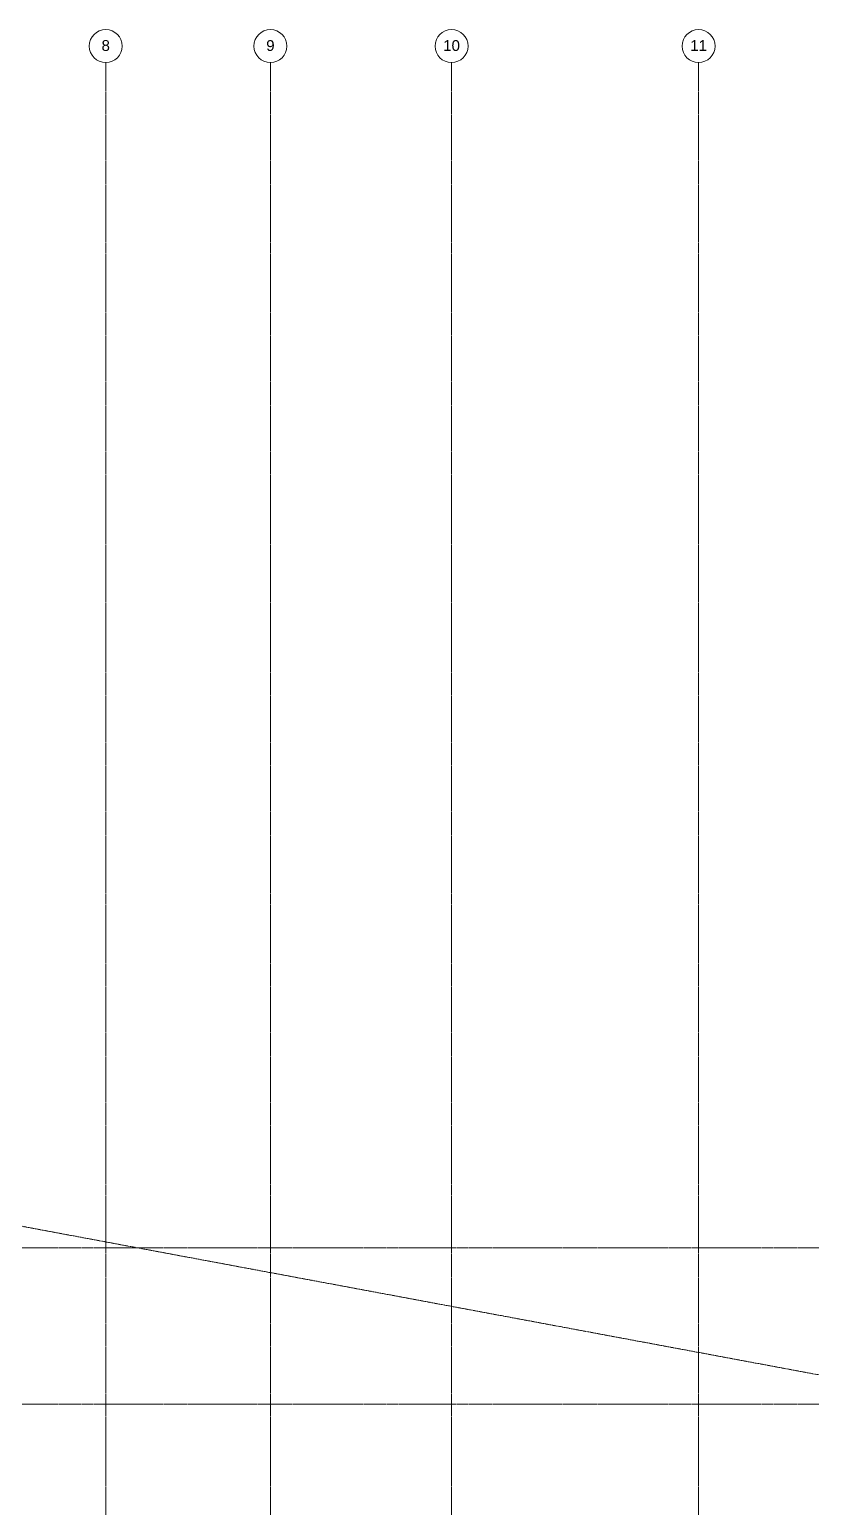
# Model space of a CAD drawing. Header units: inches. Extents: x -3679 to 241, y -496 to 1784.
# Drawn here: x -2824 to -2539, y 1245 to 1784 of the extents above; entities that cross this region are included whole.
import ezdxf

# ---------------------------------------------------------------- set-up
doc = ezdxf.new("R2010")
doc.units = ezdxf.units.IN
doc.header["$MEASUREMENT"] = 0
doc.linetypes.add('Grid Line', pattern=[0.875, 0.5, -0.125, 0.125, -0.125])
doc.layers.add('S-GRID', color=8, linetype='Continuous', lineweight=9)
doc.layers.add('S-GRID-IDEN', color=8, linetype='Continuous', lineweight=13)
doc.styles.add('Arial', font='arial.ttf', dxfattribs={"height": 3.934132})

# ---------------------------------------------------------------- blocks, each defined once
blk = doc.blocks.new('Grid - 3_16_-139788-SECOND LEVEL')
at = {"layer": 'S-GRID-IDEN'}
blk.add_circle((0, 0), 0.188, dxfattribs=at)

msp = doc.modelspace()

# ---------------------------------------------------------------- linework, layer by layer
at = {"layer": 'S-GRID', "linetype": 'Grid Line'}
for p, q in [((-2796, 1771.74), (-2796, -484.26)), ((-2736, 1771.74), (-2736, -484.26)), ((-2670, 1771.74), (-2670, -484.26)), ((-2580, 1771.74), (-2580, -484.26)), ((-3580, 1488.28), (228, 778.5)), ((-3666.39, 1340), (228, 1340)), ((-3666.39, 1283), (228, 1283))]:
    msp.add_line(p, q, dxfattribs=at)

# ---------------------------------------------------------------- block references
at = {"layer": 'S-GRID-IDEN', "xscale": 31.99999999999999, "yscale": 31.99999999999999, "zscale": 31.99999999999999, "rotation": 180}
for p in [(-2796, 1777.74), (-2736, 1777.74), (-2670, 1777.74), (-2580, 1777.74)]:
    msp.add_blockref('Grid - 3_16_-139788-SECOND LEVEL', p, dxfattribs=at)

# ---------------------------------------------------------------- next in the draw order: texts
at = {"layer": 'S-GRID-IDEN', "lineweight": 9, "attachment_point": 2, "line_spacing_factor": 0.938532, "style": 'Arial', "bg_fill": 3, "box_fill_scale": 1.25, "bg_fill_color": 0, "bg_fill_transparency": 0}
for s, insert, char_height, width in [('8', (-2796, 1779.89), 3.93, 3.648), ('9', (-2736, 1779.89), 3.93, 3.648), ('10', (-2670, 1779.89), 3.934, 7.296), ('11', (-2580, 1779.89), 3.934, 7.296)]:
    msp.add_mtext(s, dxfattribs=dict(at, insert=insert, char_height=char_height, width=width))

doc.saveas('drawing.dxf')
